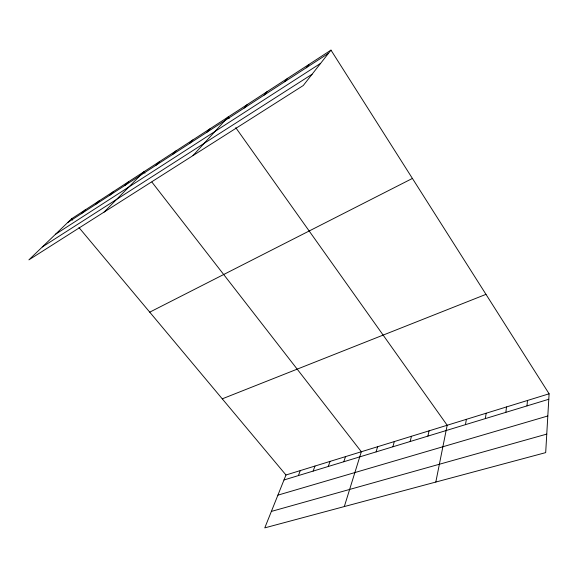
<?xml version="1.0" encoding="UTF-8"?>
<svg xmlns="http://www.w3.org/2000/svg" width="578" height="578" viewBox="0 0 578 578"><rect width="100%" height="100%" fill="white"/><g stroke="black" fill="none" stroke-linecap="round" stroke-linejoin="round"><path stroke-width="0.87" d="M549.1 393.799L545.69 452.617L264.775 527.873L285.98 475L549.1 393.799L330.977 50.127L71.607 218.766L28.9 259.862L303.248 85.537L330.977 50.127M526.991 405.893L527.476 400.467M505.858 412.338L506.501 406.941M485.354 418.588L486.149 413.227M465.456 424.657L466.381 419.325M435.812 482.052L447.184 425.249L235.773 127.687M427.893 436.101L429.078 430.841M410.156 441.513L411.449 436.282M392.903 446.772L394.304 441.57M376.105 451.895L377.6 446.729M344.315 506.566L361.337 451.743L151.935 182.128M343.809 461.743L345.492 456.634M328.275 466.475L330.045 461.403M313.139 471.084L314.988 466.049M298.378 475.586L300.307 470.579M306.21 67.785L308.905 64.476M284.781 81.686L287.627 78.312M264.117 95.095L267.108 91.656M244.183 108.035L247.297 104.539M192.987 155.598L228.166 116.973L229.177 118.403M206.866 132.246L210.204 128.648M189.396 143.582L192.828 139.948M172.475 154.564L176.001 150.887M156.089 165.192L159.694 161.493M104.098 212.083L143.886 171.767L144.962 173.147M124.805 185.487L128.562 181.738M109.871 195.183L113.685 191.405M95.377 204.59L99.25 200.79M81.303 213.723L85.226 209.908M67.626 222.595L328.449 53.357M55.459 234.307L320.638 63.327M42.302 246.965L312.091 74.251M149.738 312.163L412.41 178.436M222.255 398.834L485.982 294.354M283.986 479.978L548.782 399.254M277.902 495.144L547.814 415.979M271.378 511.414L546.766 434.1M71.607 218.766L72.741 220.124M78.976 227.573L285.98 475"/></g></svg>
